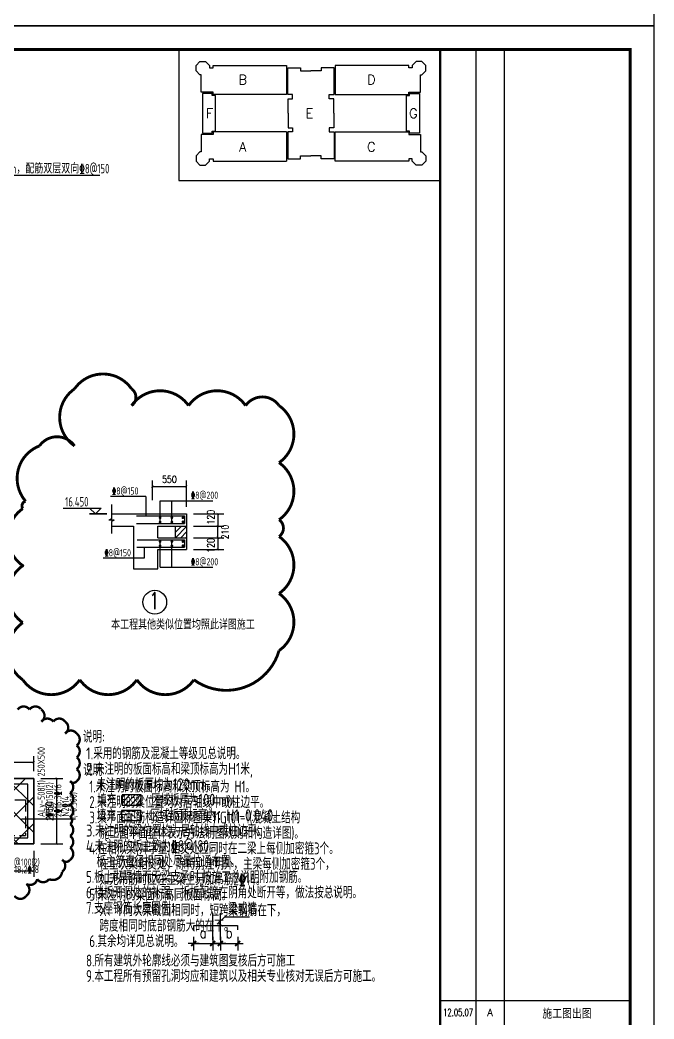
# Model space of a CAD drawing. Header units: millimetres. Extents: x 2998490 to 15040601, y 444546 to 7822218.
# Drawn here: x 14217040 to 14243717, y 7528087 to 7570109 of the extents above; entities that cross this region are included whole.
import ezdxf
from ezdxf.enums import TextEntityAlignment as Align

# ---------------------------------------------------------------- set-up
doc = ezdxf.new("R2010")
doc.units = ezdxf.units.MM
doc.header["$LTSCALE"] = 2000
doc.linetypes.add('DASH', pattern=[0.35, 0.25, -0.1])
for name, color, linetype in [('3-ban', 84, 'Continuous'), ('3-ban-hatch', 9, 'Continuous'), ('3-dcl', 3, 'Continuous'), ('3-liang-rein-X', 54, 'Continuous'), ('3-liang-rein-Y', 130, 'Continuous'), ('3-liang-R截面-X', 50, 'Continuous'), ('3-liang-R截面-Y', 70, 'Continuous'), ('3-liang-s-1', 44, 'Continuous'), ('3-liang-xu', 120, 'DASH'), ('图框', 7, 'Continuous')]:
    doc.layers.add(name, color=color, linetype=linetype)
doc.styles.add('DIM_FONT', font='SIMPLEX', dxfattribs={"width": 0.8, "bigfont": 'HZTXT'})
doc.styles.add('STYLE3', font='tj-romans1.shx', dxfattribs={"width": 0.7, "bigfont": 'tj-hztxt1.shx'})
doc.styles.add('TKZ1_tjhts.shx', font='tjromant.shx', dxfattribs={"bigfont": 'tjhts.shx'})
doc.styles.add('TSSD_Rein', font='Tssdeng.shx', dxfattribs={"width": 0.7, "bigfont": 'hztxt.shx'})
doc.dimstyles.new('AXIS150', dxfattribs={"dimscale": 1.5, "dimtxt": 300, "dimasz": 1, "dimexe": 200, "dimexo": 200, "dimgap": 150, "dimtad": 1, "dimdec": 0, "dimzin": 0, "dimdsep": 46, "dimtxsty": 'DIM_FONT', "dimblk1": '_DIMX', "dimblk2": '_DIMX', "dimsah": 1, "dimcen": 0.09, "dimclrt": 7, "dimadec": 0, "dimazin": 0, "dimtfac": 1, "dimtdec": 0, "dimtix": 1, "dimtmove": 2, "dimatfit": 3, "dimfxl": 0, "dimtolj": 1, "dimtzin": 0, "dimarcsym": 0})
doc.dimstyles.new('DIMN100', dxfattribs={"dimtxt": 300, "dimasz": 100, "dimexe": 250, "dimexo": 300, "dimgap": 150, "dimtad": 1, "dimdec": 0, "dimzin": 0, "dimdsep": 46, "dimtxsty": 'DIM_FONT', "dimblk": 'ARCHTICK', "dimcen": 0.09, "dimclrt": 7, "dimazin": 2, "dimtfac": 1, "dimtdec": 0, "dimtix": 1, "dimtmove": 2, "dimatfit": 3, "dimldrblk": 'ARCHTICK', "dimfxl": 0, "dimtolj": 1, "dimtzin": 0, "dimarcsym": 0})

# ---------------------------------------------------------------- blocks, each defined once
blk = doc.blocks.new('TJAD_TK_A0')
at = {"layer": '图框'}
for p, q in [((2162, 399.3), (973, 399.3)), ((2162, -441.7), (2162, 399.3)), ((2087, 389.3), (2087, -30.7)), ((2099, 389.3), (2099, -30.7)), ((2072, -10.7), (2152, -10.7)), ((973, -441.7), (2162, -441.7))]:
    blk.add_line(p, q, dxfattribs=at)
at = {"layer": '图框', "const_width": 1.2}
blk.add_lwpolyline([(2152, -431.7), (2152, 389.3), (998, 389.3), (998, -431.7)], close=True, dxfattribs=at)
at = {"layer": '图框', "const_width": 1}
blk.add_lwpolyline([(2072, 389.3), (2072, -431.7)], dxfattribs=at)
blk = doc.blocks.new('_DIMX')
blk.add_line((-150, 0), (150, 0))
at = {"const_width": 50}
blk.add_lwpolyline([(-70, -70), (70, 70)], dxfattribs=at)
blk = doc.blocks.new('*D805')
at = {"layer": '3-ban', "color": 0, "lineweight": -2}
for p, q in [((14224348, 7531544), (14224348, 7530964)), ((14224349, 7531264), (14225146, 7531263)), ((14225148, 7531544), (14225148, 7530963))]:
    blk.add_line(p, q, dxfattribs=at)
at = {"layer": 'Defpoints', "color": 0}
for p in [(14224348, 7531844), (14225148, 7531844), (14225148, 7531263)]:
    blk.add_point(p, dxfattribs=at)
at = {"layer": '3-ban', "color": 0, "lineweight": -2, "xscale": 1.5, "yscale": 1.5, "zscale": 1.5}
for p, rotation in [((14224348, 7531264), 179.9941877224497), ((14225148, 7531263), 359.9941877224497)]:
    blk.add_blockref('_DIMX', p, dxfattribs=dict(at, rotation=rotation))
at = {"layer": '3-ban', "color": 7, "insert": (14224748, 7531714), "char_height": 450, "attachment_point": 5, "rotation": 359.9942, "style": 'DIM_FONT'}
blk.add_mtext('\\A1;a', dxfattribs=at)
blk = doc.blocks.new('*D806')
at = {"layer": '3-ban', "color": 0, "lineweight": -2}
for p, q in [((14225473, 7531544), (14225473, 7530963)), ((14225474, 7531263), (14226199, 7531263)), ((14226200, 7531543), (14226200, 7530963))]:
    blk.add_line(p, q, dxfattribs=at)
at = {"layer": 'Defpoints', "color": 0}
for p in [(14225473, 7531844), (14226200, 7531843), (14226200, 7531263)]:
    blk.add_point(p, dxfattribs=at)
at = {"layer": '3-ban', "color": 0, "lineweight": -2, "xscale": 1.5, "yscale": 1.5, "zscale": 1.5}
for p, rotation in [((14225473, 7531263), 179.9941877224497), ((14226200, 7531263), 359.9941877224497)]:
    blk.add_blockref('_DIMX', p, dxfattribs=dict(at, rotation=rotation))
at = {"layer": '3-ban', "color": 7, "insert": (14225837, 7531713), "char_height": 450, "attachment_point": 5, "rotation": 359.9942, "style": 'DIM_FONT'}
blk.add_mtext('\\A1;b', dxfattribs=at)
blk = doc.blocks.new('_ArchTick')
at = {"color": 0, "linetype": 'ByBlock', "const_width": 0.15}
blk.add_lwpolyline([(-0.5, -0.5), (0.5, 0.5)], dxfattribs=at)
blk = doc.blocks.new('*D1938')
at = {"layer": '3-ban', "color": 0, "lineweight": -2}
for p, q in [((14222610, 7549918), (14222610, 7550735)), ((14224048, 7549633), (14224048, 7550735)), ((14222610, 7550485), (14224048, 7550485))]:
    blk.add_line(p, q, dxfattribs=at)
at = {"layer": 'Defpoints', "color": 0}
for p in [(14224048, 7550485), (14222610, 7549618), (14224048, 7549333)]:
    blk.add_point(p, dxfattribs=at)
at = {"layer": '3-ban', "color": 0, "lineweight": -2, "xscale": 100, "yscale": 100, "zscale": 100, "rotation": 180}
blk.add_blockref('_ArchTick', (14222610, 7550485), dxfattribs=at)
at = {"layer": '3-ban', "color": 0, "lineweight": -2, "xscale": 100, "yscale": 100, "zscale": 100}
blk.add_blockref('_ArchTick', (14224048, 7550485), dxfattribs=at)
at = {"layer": '3-ban', "color": 7, "insert": (14223329, 7550785), "char_height": 300, "attachment_point": 5, "style": 'DIM_FONT'}
blk.add_mtext('\\A1;550', dxfattribs=at)
blk = doc.blocks.new('*D1939')
at = {"layer": '3-ban', "color": 0, "lineweight": -2}
for p, q in [((14224348, 7549333), (14225619, 7549333)), ((14225369, 7549333), (14225369, 7548813)), ((14224348, 7548813), (14225619, 7548813))]:
    blk.add_line(p, q, dxfattribs=at)
at = {"layer": 'Defpoints', "color": 0}
for p in [(14224048, 7549333), (14224048, 7548813), (14225369, 7548813)]:
    blk.add_point(p, dxfattribs=at)
at = {"layer": '3-ban', "color": 0, "lineweight": -2, "xscale": 100, "yscale": 100, "zscale": 100}
for p, rotation in [((14225369, 7549333), 90), ((14225369, 7548813), 270)]:
    blk.add_blockref('_ArchTick', p, dxfattribs=dict(at, rotation=rotation))
at = {"layer": '3-ban', "color": 7, "insert": (14225069, 7549196), "char_height": 300, "attachment_point": 5, "rotation": 90, "style": 'DIM_FONT'}
blk.add_mtext('\\A1;120', dxfattribs=at)
blk = doc.blocks.new('*D1940')
at = {"layer": '3-ban', "color": 0, "lineweight": -2}
for p, q in [((14224348, 7548330), (14225619, 7548330)), ((14225369, 7548330), (14225369, 7547834)), ((14224348, 7547834), (14225619, 7547834))]:
    blk.add_line(p, q, dxfattribs=at)
at = {"layer": 'Defpoints', "color": 0}
for p in [(14224048, 7548330), (14224048, 7547834), (14225369, 7547834)]:
    blk.add_point(p, dxfattribs=at)
at = {"layer": '3-ban', "color": 0, "lineweight": -2, "xscale": 100, "yscale": 100, "zscale": 100}
for p, rotation in [((14225369, 7548330), 90), ((14225369, 7547834), 270)]:
    blk.add_blockref('_ArchTick', p, dxfattribs=dict(at, rotation=rotation))
at = {"layer": '3-ban', "color": 7, "insert": (14225069, 7548004), "char_height": 300, "attachment_point": 5, "rotation": 90, "style": 'DIM_FONT'}
blk.add_mtext('\\A1;120', dxfattribs=at)
blk = doc.blocks.new('*D1941')
at = {"layer": '3-ban', "color": 0, "lineweight": -2}
for p, q in [((14224348, 7548813), (14225619, 7548813)), ((14225369, 7548330), (14225369, 7548813)), ((14224348, 7548330), (14225619, 7548330))]:
    blk.add_line(p, q, dxfattribs=at)
at = {"layer": 'Defpoints', "color": 0}
for p in [(14224048, 7548813), (14225369, 7548813), (14224048, 7548330)]:
    blk.add_point(p, dxfattribs=at)
at = {"layer": '3-ban', "color": 0, "lineweight": -2, "xscale": 100, "yscale": 100, "zscale": 100}
for p, rotation in [((14225369, 7548813), 90), ((14225369, 7548330), 270)]:
    blk.add_blockref('_ArchTick', p, dxfattribs=dict(at, rotation=rotation))
at = {"layer": '3-ban', "color": 7, "insert": (14225667, 7548571), "char_height": 300, "attachment_point": 5, "rotation": 90, "style": 'DIM_FONT'}
blk.add_mtext('\\A1;210', dxfattribs=at)
blk = doc.blocks.new('*D1942')
at = {"layer": '3-ban', "color": 0, "lineweight": -2}
for p, q in [((14217620, 7535159), (14217620, 7534074)), ((14214520, 7534708), (14214520, 7534074)), ((14214520, 7534324), (14217620, 7534324))]:
    blk.add_line(p, q, dxfattribs=at)
at = {"layer": 'Defpoints', "color": 0}
for p in [(14217620, 7535459), (14214520, 7535008), (14217620, 7534324)]:
    blk.add_point(p, dxfattribs=at)
at = {"layer": '3-ban', "color": 0, "lineweight": -2, "xscale": 100, "yscale": 100, "zscale": 100, "rotation": 180}
blk.add_blockref('_ArchTick', (14214520, 7534324), dxfattribs=at)
at = {"layer": '3-ban', "color": 0, "lineweight": -2, "xscale": 100, "yscale": 100, "zscale": 100}
blk.add_blockref('_ArchTick', (14217620, 7534324), dxfattribs=at)
at = {"layer": '3-ban', "color": 7, "insert": (14216070, 7534624), "char_height": 300, "attachment_point": 5, "style": 'DIM_FONT'}
blk.add_mtext('\\A1;3100', dxfattribs=at)
blk = doc.blocks.new('*D1943')
at = {"layer": '3-ban', "color": 0, "lineweight": -2}
for p, q in [((14217920, 7538209), (14218841, 7538209)), ((14218591, 7535459), (14218591, 7538209)), ((14217920, 7535459), (14218841, 7535459))]:
    blk.add_line(p, q, dxfattribs=at)
at = {"layer": 'Defpoints', "color": 0}
for p in [(14217620, 7538209), (14218591, 7538209), (14217620, 7535459)]:
    blk.add_point(p, dxfattribs=at)
at = {"layer": '3-ban', "color": 0, "lineweight": -2, "xscale": 100, "yscale": 100, "zscale": 100}
for p, rotation in [((14218591, 7538209), 90), ((14218591, 7535459), 270)]:
    blk.add_blockref('_ArchTick', p, dxfattribs=dict(at, rotation=rotation))
at = {"layer": '3-ban', "color": 7, "insert": (14218291, 7536834), "char_height": 300, "attachment_point": 5, "rotation": 90, "style": 'DIM_FONT'}
blk.add_mtext('\\A1;2750', dxfattribs=at)
blk = doc.blocks.new('*D1944')
at = {"layer": '3-ban', "color": 0, "lineweight": -2}
for p, q in [((14214820, 7538509), (14214820, 7539142)), ((14217620, 7538509), (14217620, 7539142)), ((14214820, 7538892), (14217620, 7538892))]:
    blk.add_line(p, q, dxfattribs=at)
at = {"layer": 'Defpoints', "color": 0}
for p in [(14217620, 7538892), (14214820, 7538209), (14217620, 7538209)]:
    blk.add_point(p, dxfattribs=at)
at = {"layer": '3-ban', "color": 0, "lineweight": -2, "xscale": 100, "yscale": 100, "zscale": 100, "rotation": 180}
blk.add_blockref('_ArchTick', (14214820, 7538892), dxfattribs=at)
at = {"layer": '3-ban', "color": 0, "lineweight": -2, "xscale": 100, "yscale": 100, "zscale": 100}
blk.add_blockref('_ArchTick', (14217620, 7538892), dxfattribs=at)
at = {"layer": '3-ban', "color": 7, "insert": (14216220, 7539192), "char_height": 300, "attachment_point": 5, "style": 'DIM_FONT'}
blk.add_mtext('\\A1;2800', dxfattribs=at)

msp = doc.modelspace()

# ---------------------------------------------------------------- hatches: boundary and pattern name
at = {"layer": '3-ban'}
h = msp.add_hatch(dxfattribs=at)
h.set_pattern_fill('ANSI31', color=256, scale=50, style=0)
h.paths.add_polyline_path([(14224048.2, 7548813.1), (14223574.7, 7548813.1), (14223574.7, 7548329.7), (14224048.2, 7548329.7)])
h = msp.add_hatch(dxfattribs=at)
h.set_pattern_fill('ANSI31', color=256, scale=50, style=0)
h.set_pattern_definition([(45, (11280448.94, 6719903.53), (-112.2532015, 112.2532015), [])])
h.paths.add_polyline_path([(14221334.8, 7537510.8), (14221334.8, 7537085.3), (14222145.3, 7537085.3), (14222145.3, 7537510.8)])
h = msp.add_hatch(dxfattribs=at)
h.set_pattern_fill('CROSS', color=256, scale=20, style=0)
h.set_pattern_definition([(0, (0, -132073.58), (127, 127), [63.5, -190.5]), (90, (31.75, -132105.33), (-127, 127), [63.5, -190.5])])
h.paths.add_polyline_path([(14221314.5, 7536435.3), (14222125, 7536435.3), (14222125, 7536860.8), (14221314.5, 7536860.8)])
at = {"layer": '3-ban-hatch'}
h = msp.add_hatch(dxfattribs=at)
h.set_pattern_fill('ANSI37', color=8, scale=250, style=0)
h.paths.add_polyline_path([(14214820.3, 7536908.7), (14214820.3, 7538208.7), (14217620.3, 7538208.7), (14217620.3, 7535458.5), (14150170.3, 7535458.5), (14150170.3, 7538908.7), (14151970.3, 7538908.7), (14151970.3, 7536908.7)])

# ---------------------------------------------------------------- linework, layer by layer
at = {"layer": '3-ban'}
for p, q in [((14215051.3, 7563579.6), (14220396.4, 7563579.6)), ((14222328.8, 7550068.1), (14220853, 7550068.1)), ((14222328.8, 7550068.1), (14222328.8, 7549251.3)), ((14220890.3, 7549722.6), (14220890.3, 7549132)), ((14222936.8, 7548933), (14222936.8, 7549889.2)), ((14222936.8, 7549889.2), (14225149.9, 7549889.2)), ((14223431, 7548933), (14223431, 7549889.2)), ((14220890.3, 7549333.4), (14224048.2, 7549333.4)), ((14224048.2, 7549333.4), (14224048.2, 7548813.1)), ((14220890.3, 7549132), (14220779.6, 7549074.6)), ((14221001, 7549074.6), (14220779.6, 7549074.6)), ((14221001, 7549074.6), (14220890.3, 7549017.3)), ((14220890.3, 7549017.3), (14220890.3, 7548515.2)), ((14220890.3, 7548813.1), (14221810.1, 7548813.1)), ((14221810.1, 7548813.1), (14221810.1, 7547015.8)), ((14222833.9, 7548813.1), (14224048.2, 7548813.1)), ((14222833.9, 7548329.7), (14222833.9, 7548813.1)), ((14223574.7, 7548813.1), (14223574.7, 7548329.7)), ((14224048.2, 7548813.1), (14224048.2, 7548329.7)), ((14222833.9, 7548329.7), (14224048.2, 7548329.7)), ((14222936.8, 7547090.2), (14222936.8, 7548175.5)), ((14223431, 7547090.2), (14223431, 7548175.5)), ((14224048.2, 7548329.7), (14224048.2, 7547833.6)), ((14222261, 7547929.4), (14222261, 7547469.7)), ((14222833.9, 7547015.8), (14222833.9, 7547833.6)), ((14222833.9, 7547833.6), (14224048.2, 7547833.6)), ((14222261, 7547469.7), (14220536.7, 7547469.7)), ((14221810.1, 7547015.8), (14222833.9, 7547015.8)), ((14222936.8, 7547090.2), (14225149.9, 7547090.2)), ((14225148, 7531418.2), (14225148.1, 7532539.4)), ((14225472.7, 7531418.2), (14225472.9, 7532539.4)), ((14225334.9, 7532079.8), (14225655, 7532390.7)), ((14225655, 7532390.7), (14226696.3, 7532390.6))]:
    msp.add_line(p, q, dxfattribs=at)
at = {"layer": '3-ban', "color": 1}
for p, q in [((14221943.2, 7549251.3), (14223967.1, 7549251.3)), ((14223967.1, 7549251.3), (14223967.1, 7548933)), ((14221940.3, 7548933), (14223967.1, 7548933)), ((14221964.1, 7548247.7), (14223967.1, 7548247.7)), ((14223967.1, 7548247.7), (14223967.1, 7547929.4)), ((14221962.4, 7547929.4), (14223967.1, 7547929.4))]:
    msp.add_line(p, q, dxfattribs=at)
at = {"layer": '3-ban', "color": 1, "ltscale": 0.5}
for p, q in [((14224351.7, 7531835.8), (14224351.7, 7532014.1)), ((14224351.7, 7532014.1), (14226198.3, 7532014.1)), ((14226198.3, 7532014.1), (14226198.3, 7531841.5))]:
    msp.add_line(p, q, dxfattribs=at)
at = {"layer": '3-ban', "color": 1}
for points, const_width in [([(14227941.3, 7543582.7, 0.5205671), (14227941.3, 7545982.7, 0.5205671), (14227941.3, 7548382.7, 0.5205671), (14227941.3, 7549088.4, 0.5205671), (14227941.3, 7551488.4, 0.5205671), (14227941.3, 7553888.4, 0.5205671), (14226534.7, 7553888.4, 0.5205671), (14224134.7, 7553888.4, 0.5205671), (14221734.7, 7553888.4, 0.5205671), (14221734.7, 7554594, 0.5205671), (14219334.7, 7554594, 0.5205671), (14219334.7, 7552194, 0.5205671), (14217861, 7552194, 0.5205671), (14217278.9, 7549865.6, 0.5205671), (14217157.7, 7549556.9, 0.5205671), (14217157.7, 7547156.9, 0.5205671), (14217157.7, 7547155.5, 0.5205671), (14217157.7, 7544755.5, 0.5205671), (14217157.7, 7542355.5, 0.5205671), (14219557.7, 7542355.5, 0.5205671), (14221957.7, 7542355.5, 0.5205671), (14224357.7, 7542355.5, 0.5205671)], 120), ([(14222907.7, 7549174, 1), (14222965.6, 7549174, 1)], 57.9), ([(14223401.9, 7549174, 1), (14223459.8, 7549174, 1)], 57.9), ([(14223867.2, 7549174, 1), (14223925, 7549174, 1)], 57.9), ([(14222907.7, 7548991, 1), (14222965.6, 7548991, 1)], 57.9), ([(14223401.9, 7548991, 1), (14223459.8, 7548991, 1)], 57.9), ([(14223867.2, 7549000.4, 1), (14223925, 7549000.4, 1)], 57.9), ([(14222907.7, 7548170.4, 1), (14222965.6, 7548170.4, 1)], 57.9), ([(14222907.7, 7547987.4, 1), (14222965.6, 7547987.4, 1)], 57.9), ([(14223401.9, 7548170.4, 1), (14223459.8, 7548170.4, 1)], 57.9), ([(14223401.9, 7547987.4, 1), (14223459.8, 7547987.4, 1)], 57.9), ([(14223867.2, 7548170.4, 1), (14223925, 7548170.4, 1)], 57.9), ([(14223867.2, 7547996.8, 1), (14223925, 7547996.8, 1)], 57.9)]:
    msp.add_lwpolyline(points, format="xyb", close=True, dxfattribs=dict(at, const_width=const_width))
at = {"layer": '3-ban'}
msp.add_lwpolyline([(14218861.9, 7549578), (14220460.6, 7549578), (14220215.9, 7549333.4), (14220690.5, 7549333.4), (14219960.3, 7549333.4), (14220215.9, 7549333.4), (14219971.3, 7549578)], dxfattribs=at)
at = {"layer": '3-ban', "color": 1, "const_width": 100}
msp.add_lwpolyline([(14216807.7, 7533270.5, 0.5205671), (14217307.7, 7533270.5, 0.5205671), (14217307.7, 7533770.5, 0.5205671), (14217765.2, 7533972.1, 0.5205671), (14218265.2, 7533972.1, 0.5205671), (14218815.6, 7534287.1, 0.5205671), (14218815.6, 7534787.1, 0.5205671), (14219151.3, 7534787.1, 0.5205671), (14219151.3, 7535287.1, 0.5205671), (14219151.3, 7535787.1, 0.5205671), (14219151.3, 7536287.1, 0.5205671), (14219151.3, 7536593.9, 0.5205671), (14219151.3, 7537093.9, 0.5205671), (14219151.3, 7537593.9, 0.5205671), (14219151.3, 7538093.9, 0.5205671), (14219424.1, 7538093.9, 0.5205671), (14219424.1, 7538593.9, 0.5205671), (14219424.1, 7539093.9, 0.5205671), (14219424.1, 7539593.9, 0.5205671), (14219424.1, 7540093.9, 0.5205671), (14218941.5, 7540093.9, 0.5205671), (14218941.5, 7540593.9, 0.5205671), (14218441.5, 7540593.9, 0.5205671), (14217941.5, 7540593.9, 0.5205671), (14217941.5, 7541093.9, 0.5205671), (14217941.5, 7541102.7, 0.5205671), (14217441.5, 7541102.7, 0.5205671), (14216941.5, 7541102.7, 0.5205671)], format="xyb", dxfattribs=at)
at = {"layer": '3-ban', "elevation": 7597.5}
for points in [[(14221334.8, 7537085.3), (14222145.3, 7537085.3), (14222145.3, 7537510.8), (14221334.8, 7537510.8)], [(14221314.5, 7536435.3), (14222125, 7536435.3), (14222125, 7536860.8), (14221314.5, 7536860.8)]]:
    msp.add_lwpolyline(points, close=True, dxfattribs=at)
at = {"layer": '3-ban', "color": 1}
msp.add_circle((14222711, 7545619.3), 500, dxfattribs=at)
at = {"layer": '3-dcl'}
msp.add_lwpolyline([(14214820.3, 7536908.7), (14214820.3, 7538208.7), (14217620.3, 7538208.7), (14217620.3, 7535458.5), (14150170.3, 7535458.5), (14150170.3, 7538908.7), (14151970.3, 7538908.7), (14151970.3, 7536908.7)], close=True, dxfattribs=at)
at = {"layer": '3-liang-R截面-Y'}
msp.add_line((14219383.2, 7536487.6), (14217110.3, 7536487.6), dxfattribs=at)
at = {"layer": '3-liang-s-1'}
for points in [[(14150420.3, 7538908.7), (14150420.3, 7538908.7), (14150420.3, 7535708.5), (14217370.3, 7535708.5), (14217370.3, 7537958.7), (14214820.3, 7537958.7)], [(14148971.5, 7538358.7), (14150170.3, 7538358.7), (14150170.3, 7535458.5), (14217620.3, 7535458.5), (14217620.3, 7538208.7), (14214820.3, 7538208.7)]]:
    msp.add_lwpolyline(points, dxfattribs=at)
at = {"layer": '3-liang-xu'}
for p, q in [((14211920.3, 7537308.7), (14217270.3, 7537308.7)), ((14217270.3, 7537308.7), (14217270.3, 7535808.5)), ((14150520.3, 7535808.5), (14217270.3, 7535808.5))]:
    msp.add_line(p, q, dxfattribs=at)
at = {"layer": '图框'}
for p, q in [((14228260.7, 7568197.5), (14228260.7, 7566967.5)), ((14230303.8, 7568197.5), (14230303.8, 7566967.5)), ((14228317.3, 7566182.5), (14228317.3, 7565567.5)), ((14225167.3, 7565297.5), (14224667.3, 7565297.5)), ((14224667.3, 7565297.5), (14224667.3, 7564567.5)), ((14225167.3, 7565397.5), (14225167.3, 7565297.5)), ((14228260.7, 7565397.5), (14225167.3, 7565397.5)), ((14228260.7, 7565397.5), (14228260.7, 7564167.5)), ((14228512.3, 7565397.5), (14228309.8, 7565397.5)), ((14228309.8, 7565397.5), (14228309.8, 7564267.5)), ((14228317.3, 7565567.5), (14228512.3, 7565567.5)), ((14228512.3, 7565567.5), (14228512.3, 7565397.5)), ((14224614.1, 7564567.5), (14224447.2, 7564400.6)), ((14224447.2, 7564400.6), (14224447.2, 7564164.5)), ((14224667.3, 7564567.5), (14224614.1, 7564567.5)), ((14228847.3, 7564267.5), (14228847.3, 7564392.5)), ((14228847.3, 7564392.5), (14229282.3, 7564392.5)), ((14224447.2, 7564164.5), (14224614.2, 7563997.5)), ((14224614.2, 7563997.5), (14224850.3, 7563997.5)), ((14224850.3, 7563997.5), (14225017.3, 7564164.5)), ((14225017.3, 7564164.5), (14225017.3, 7564267.5)), ((14225017.3, 7564267.5), (14225167.3, 7564267.5)), ((14225167.3, 7564267.5), (14225167.3, 7564167.5)), ((14225167.3, 7564167.5), (14228260.7, 7564167.5)), ((14228309.8, 7564267.5), (14228847.3, 7564267.5))]:
    msp.add_line(p, q, dxfattribs=at)
for points in [[(14223717.1, 7568863.6), (14223717.1, 7563363.6), (14234717.1, 7563363.6)], [(14228260.7, 7566967.5), (14225167.3, 7566967.5), (14225167.3, 7567067.5), (14224667.3, 7567067.5), (14224667.3, 7567797.5), (14224614.1, 7567797.5), (14224447.2, 7567964.4), (14224447.2, 7568200.5), (14224614.2, 7568367.5), (14224850.3, 7568367.5), (14225017.3, 7568200.5), (14225017.3, 7568097.5), (14225167.3, 7568097.5), (14225167.3, 7568197.5), (14228260.7, 7568197.5)], [(14230303.8, 7566967.5), (14233397.3, 7566967.5), (14233397.3, 7567067.5), (14233897.3, 7567067.5), (14233897.3, 7567797.5), (14233950.4, 7567797.5), (14234117.3, 7567964.4), (14234117.3, 7568200.5), (14233950.3, 7568367.5), (14233714.2, 7568367.5), (14233547.2, 7568200.5), (14233547.2, 7568097.5), (14233397.3, 7568097.5), (14233397.3, 7568197.5), (14230303.8, 7568197.5)], [(14228317.3, 7566182.5), (14228317.3, 7566797.5), (14228512.3, 7566797.5), (14228512.3, 7566967.5), (14228309.8, 7566967.5), (14228309.8, 7568097.5)], [(14228309.8, 7568097.5), (14228847.3, 7568097.5), (14228847.3, 7567972.5), (14229282.3, 7567972.5)], [(14230254.8, 7568097.5), (14229717.3, 7568097.5), (14229717.3, 7567972.5), (14229282.3, 7567972.5)], [(14230247.3, 7566182.5), (14230247.3, 7566797.5), (14230052.3, 7566797.5), (14230052.3, 7566967.5), (14230254.8, 7566967.5), (14230254.8, 7568097.5)], [(14230247.3, 7566182.5), (14230247.3, 7565567.5), (14230052.3, 7565567.5), (14230052.3, 7565397.5), (14230254.8, 7565397.5), (14230254.8, 7564267.5), (14229717.3, 7564267.5), (14229717.3, 7564392.5), (14229282.3, 7564392.5)], [(14230303.8, 7564167.5), (14230303.8, 7565397.5), (14233397.3, 7565397.5), (14233397.3, 7565297.5), (14233897.3, 7565297.5), (14233897.3, 7564567.5), (14233950.4, 7564567.5), (14234117.3, 7564400.6), (14234117.3, 7564164.5), (14233950.3, 7563997.5), (14233714.2, 7563997.5), (14233547.2, 7564164.5), (14233547.2, 7564267.5), (14233397.3, 7564267.5), (14233397.3, 7564167.5), (14230303.8, 7564167.5)]]:
    msp.add_lwpolyline(points, dxfattribs=at)
for points in [[(14224715.7, 7565346.4), (14225131.2, 7565346.4), (14225131.2, 7565429.6), (14225265.7, 7565429.6), (14225265.7, 7566935.4), (14225131.2, 7566935.4), (14225131.2, 7567018.6), (14224715.7, 7567018.6)], [(14233848.8, 7565346.4), (14233433.4, 7565346.4), (14233433.4, 7565429.6), (14233298.8, 7565429.6), (14233298.8, 7566935.4), (14233433.4, 7566935.4), (14233433.4, 7567018.6), (14233848.8, 7567018.6)]]:
    msp.add_lwpolyline(points, close=True, dxfattribs=at)

# ---------------------------------------------------------------- block references
at = {"layer": '图框', "xscale": 100, "yscale": 100, "zscale": 100}
for p in [(14027517.1, 7614033.9), (14027517.1, 7529933.9)]:
    msp.add_blockref('TJAD_TK_A0', p, dxfattribs=at)

# ---------------------------------------------------------------- texts
at = {"layer": '3-ban', "style": 'TSSD_Rein'}
for s, height, width, p in [('板厚120mm，配筋双层双向%%1328@150', 400, 0.7, (14215130, 7563656.7, -5065)), ('1.采用的钢筋及混凝土等级见总说明。', 500, 0.8, (14219821, 7539011.7)), ('2.未注明的板面标高和梁顶标高为H1米,', 500, 0.8, (14219821, 7538361.7)), ('未注明的板厚均为120mm。', 500, 0.8, (14220272.6, 7537711.7)), ('填充      区域板厚为100mm。', 500, 0.8, (14220292.9, 7537061.7)), ('填充      区域板顶标高为：H1-0.040。', 500, 0.8, (14220272.6, 7536411.7)), ('3.未注明的粱位置均为居轴线中或柱边平。', 500, 0.8, (14219821, 7535761.7)), ('4.未注明的板主筋为%%1328@180。', 500, 0.7, (14219821, 7535111.7)), ('板主筋直径相同处尽量拉通布置。', 500, 0.7, (14220258.4, 7534461.7)), ('5.板上砌隔墙而无梁支承时,按施工总说明附加钢筋。', 500, 0.7, (14219821, 7533811.7)), ('6.楼板开洞处的补强、折板配筋在阴角处断开等，做法按总说明。', 500, 0.7, (14219821, 7533161.7)), ('7.支座钢筋长度图例：', 500, 0.7, (14219821, 7532511.7)), ('梁或墙', 500, 0.7, (14225793.4, 7532482.3)), ('8.所有建筑外轮廓线必须与建筑图复核后方可施工', 500, 0.7, (14219821, 7530295.9)), ('9.本工程所有预留孔洞均应和建筑以及相关专业核对无误后方可施工。', 500, 0.7, (14219821, 7529645.9))]:
    msp.add_text(s, height=height, rotation=359.99419, dxfattribs=dict(at, width=width)).set_placement(p)
at = {"layer": '3-ban', "style": 'TSSD_Rein', "width": 0.7}
for s, height, p in [('%%1328@150', 300, (14220910.7, 7550148.1)), ('%%1328@200', 300, (14224232.5, 7549969.2)), ('16.450', 400, (14218939.6, 7549644.1)), ('%%1328@150', 300, (14220594.3, 7547549.8)), ('%%1328@200', 300, (14224232.5, 7547170.2)), ('本工程其他类似位置均照此详图施工', 400, (14220875.1, 7544472.8))]:
    msp.add_text(s, height=height, dxfattribs=at).set_placement(p)
at = {"layer": '3-ban', "color": 2, "style": 'STYLE3', "width": 0.7}
msp.add_text('1', height=700, dxfattribs=at).set_placement((14222692.2, 7545681.5), align=Align.MIDDLE_CENTER)
at = {"layer": '3-ban', "color": 2, "style": 'TSSD_Rein', "width": 0.8}
msp.add_text('说明:', height=500, rotation=359.99419, dxfattribs=at).set_placement((14219690.2, 7539711.8))
at = {"layer": '3-liang-rein-X', "style": 'TSSD_Rein', "width": 0.7}
for s, p in [('4%%13218;2%%13218', (14216432.6, 7534221.1)), ('%%1328@100(2)', (14216421.4, 7534534.9))]:
    msp.add_text(s, height=300, dxfattribs=at).set_placement(p)
at = {"layer": '3-liang-rein-Y', "style": 'TSSD_Rein', "width": 0.7}
for s, p in [('%%1328@150(2)', (14218432.4, 7536581)), ('2%%13216;3%%13216', (14218782.4, 7536581)), ('N2%%13214', (14219103.7, 7536603.9)), ('(-0.300)', (14219433.2, 7536543))]:
    msp.add_text(s, height=300, rotation=90, dxfattribs=at).set_placement(p)
at = {"layer": '3-liang-R截面-X', "color": 2, "style": 'TSSD_Rein', "width": 0.7}
msp.add_text('说明:', height=500, rotation=359.99419, dxfattribs=at).set_placement((14219701.9, 7538313.1))
at = {"layer": '3-liang-R截面-X', "style": 'TSSD_Rein', "width": 0.7}
for s, p in [('1.未注明的板面标高和梁顶标高为 H1。', (14219957.6, 7537613.1)), ('2.未注明的粱位置均为居轴线中或柱边平。', (14219957.6, 7536963.1)), ('3.梁平面配筋构造详国标图集11G101-1(混凝土结构', (14219957.6, 7536313.1)), ('施工图平面整体表示方法制图规则和构造详图)。', (14220409.1, 7535663.1)), ('4.在相似梁(井字量)相交处应同时在二梁上每侧加密箍3个。', (14219957.6, 7535013.1)), ('在主次梁相交处，除特别注明外，主梁每侧加密箍3个，', (14220386.4, 7534363.1)), ('如无吊筋时应在主梁上另加吊筋2%%13214。', (14220386.4, 7533713.1)), ('5.未注明的梁面标高同板面标高。', (14219957.6, 7533063.1)), ('X、Y向次梁截面相同时，短跨梁钢筋在下，', (14220386.4, 7532413.1)), ('跨度相同时底部钢筋大的在下。', (14220386.4, 7531763.1)), ('6.其余均详见总说明。', (14219957.6, 7531113.1))]:
    msp.add_text(s, height=500, rotation=359.99419, dxfattribs=at).set_placement(p)
at = {"layer": '3-liang-R截面-Y', "style": 'TSSD_Rein', "width": 0.7}
msp.add_text('ALy-508(1) 250X500', height=300, rotation=90, dxfattribs=at).set_placement((14218082.4, 7536581))
at = {"layer": '图框', "style": 'TKZ1_tjhts.shx'}
for s, height, p in [('B', 400, (14226411.1, 7567599)), ('D', 400, (14231822.8, 7567599)), ('F', 400, (14225020.7, 7566183.1)), ('E', 400, (14229220.6, 7566183.1)), ('G', 400, (14233590.8, 7566183.1)), ('A', 400, (14226411.1, 7564770.5)), ('C', 400, (14231822.8, 7564770.5)), ('A', 300, (14236817.1, 7528363.6)), ('施工图出图', 360, (14240056.6, 7528290.3))]:
    msp.add_text(s, height=height, dxfattribs=at).set_placement(p, align=Align.MIDDLE_CENTER)
at = {"layer": '图框', "style": 'TKZ1_tjhts.shx', "width": 0.7}
msp.add_text('12.05.07', height=300, dxfattribs=at).set_placement((14235474.9, 7528363.6), align=Align.MIDDLE_CENTER)

# ---------------------------------------------------------------- dimensions: what is measured, and where the dimension line sits
at = {"layer": '3-ban'}
dim = msp.add_linear_dim(base=(14224048.2, 7550485.4), p1=(14222610.1, 7549618.3), p2=(14224048.2, 7549333.4), text='550', dimstyle='DIMN100', dxfattribs=at)
dim.commit()
dim.dimension.update_dxf_attribs({"geometry": '*D1938', "text_midpoint": (14223329.1, 7550785.4)})
for base, p1, p2, text, picture, middle in [((14225369.2, 7548813.1), (14224048.2, 7549333.4), (14224048.2, 7548813.1), '120', '*D1939', (14225069.2, 7549195.6)), ((14225369.2, 7548813.1), (14224048.2, 7548329.7), (14224048.2, 7548813.1), '210', '*D1941', (14225667.2, 7548571.4)), ((14225369.2, 7547833.6), (14224048.2, 7548329.7), (14224048.2, 7547833.6), '120', '*D1940', (14225069.2, 7548003.8))]:
    dim = msp.add_linear_dim(base=base, p1=p1, p2=p2, angle=90, text=text, dimstyle='DIMN100', dxfattribs=at)
    dim.commit()
    dim.dimension.update_dxf_attribs({"geometry": picture, "text_midpoint": middle, "dimtype": 160})
for base, p1, p2, picture, middle in [((14217620.3, 7538892.1), (14214820.3, 7538208.7), (14217620.3, 7538208.7), '*D1944', (14216220.3, 7539192.1)), ((14217620.3, 7534324.5), (14214520.3, 7535008.4), (14217620.3, 7535458.5), '*D1942', (14216070.3, 7534624.5))]:
    dim = msp.add_linear_dim(base=base, p1=p1, p2=p2, dimstyle='DIMN100', dxfattribs=at)
    dim.commit()
    dim.dimension.update_dxf_attribs({"geometry": picture, "text_midpoint": middle})
dim = msp.add_linear_dim(base=(14218590.9, 7538208.7), p1=(14217620.3, 7535458.5), p2=(14217620.3, 7538208.7), angle=90, dimstyle='DIMN100', dxfattribs=at)
dim.commit()
dim.dimension.update_dxf_attribs({"geometry": '*D1943', "text_midpoint": (14218290.9, 7536833.6)})
for base, p1, p2, text, picture, middle in [((14225147.9, 7531263.5), (14224347.8, 7531843.6), (14225148, 7531843.6), 'a', '*D805', (14224747.9, 7531713.5)), ((14226200.2, 7531263.4), (14225472.8, 7531843.5), (14226200.3, 7531843.5), 'b', '*D806', (14225836.5, 7531713.4))]:
    dim = msp.add_linear_dim(base=base, p1=p1, p2=p2, angle=359.99419, text=text, dimstyle='AXIS150', dxfattribs=at)
    dim.commit()
    dim.dimension.update_dxf_attribs({"geometry": picture, "text_midpoint": middle})

doc.saveas('drawing.dxf')
